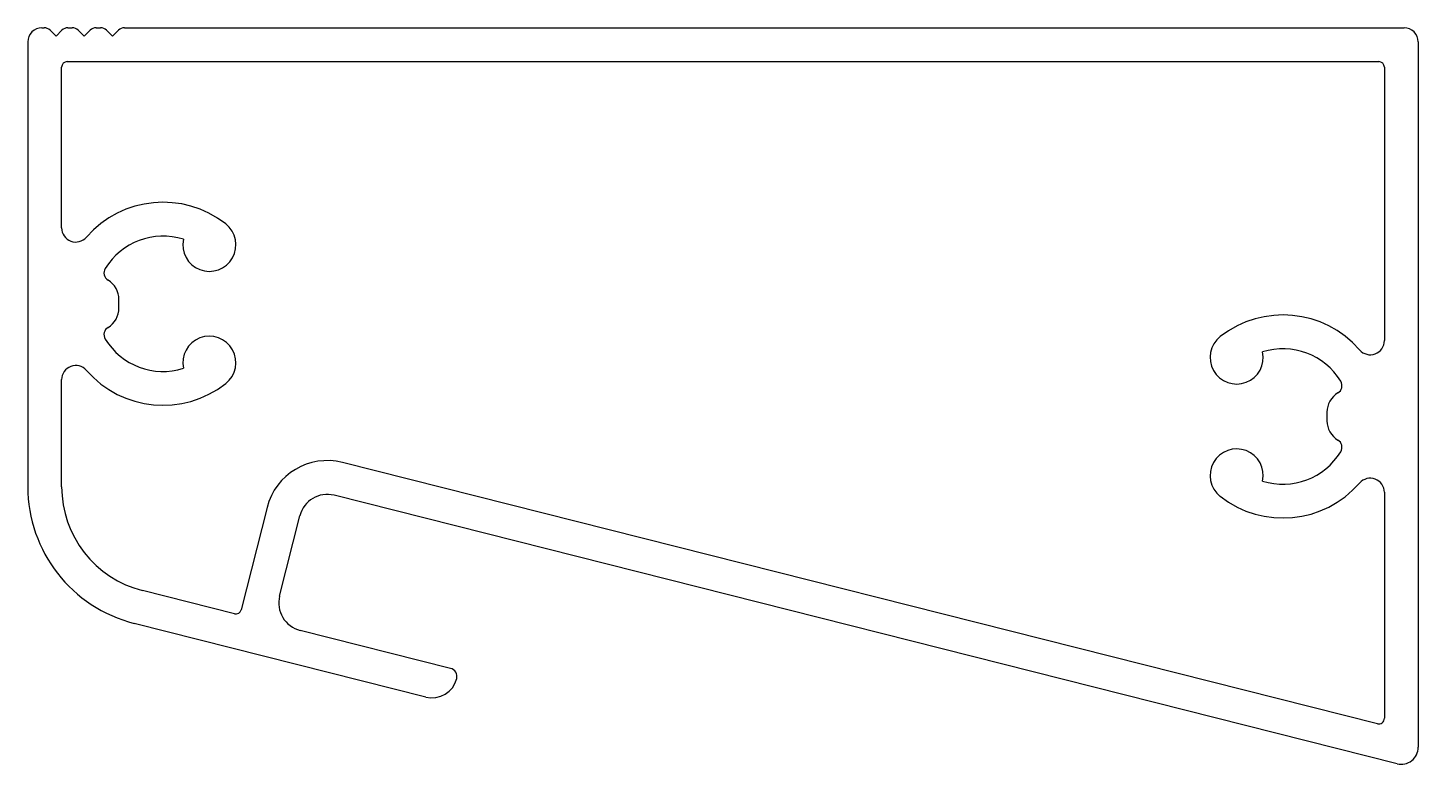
# Model space of a CAD drawing. Extents: x 2128.5 to 2177.8, y 1101.1 to 1127.2.
import ezdxf

# ---------------------------------------------------------------- set-up
doc = ezdxf.new("R2010")
doc.units = 0
doc.layers.get('0').update_dxf_attribs({"linetype": 'CONTINUOUS'})

msp = doc.modelspace()

# ---------------------------------------------------------------- linework, layer by layer
at = {"linetype": 'CONTINUOUS'}
for p, q in [((2128.977, 1127.199), (2129.052, 1127.199)), ((2129.477, 1126.899), (2129.265, 1127.111)), ((2129.477, 1126.899), (2129.689, 1127.111)), ((2129.901, 1127.199), (2130.052, 1127.199)), ((2130.477, 1126.899), (2130.265, 1127.111)), ((2130.477, 1126.899), (2130.689, 1127.111)), ((2130.901, 1127.199), (2131.052, 1127.199)), ((2131.477, 1126.899), (2131.265, 1127.111)), ((2131.477, 1126.899), (2131.689, 1127.111)), ((2131.901, 1127.199), (2177.277, 1127.199)), ((2128.477, 1126.699), (2128.477, 1110.924)), ((2177.777, 1126.699), (2177.777, 1101.682)), ((2129.677, 1120.101), (2129.677, 1125.799)), ((2129.877, 1125.999), (2176.377, 1125.999)), ((2176.577, 1125.799), (2176.577, 1116.103)), ((2131.71, 1117.259), (2131.71, 1117.563)), ((2129.677, 1110.924), (2129.677, 1114.721)), ((2174.543, 1113.565), (2174.543, 1113.262)), ((2176.328, 1102.515), (2139.633, 1111.782)), ((2177.03, 1101.1), (2139.339, 1110.619)), ((2176.577, 1110.724), (2176.577, 1102.709)), ((2136.961, 1110.188), (2136.045, 1106.562)), ((2137.405, 1107.044), (2138.124, 1109.894)), ((2135.802, 1106.417), (2132.546, 1107.239)), ((2142.592, 1103.465), (2132.252, 1106.076)), ((2143.467, 1104.481), (2138.129, 1105.829))]:
    msp.add_line(p, q, dxfattribs=at)
for centre, radius, start, end in [((2128.977, 1126.699), 0.5, 90, 180), ((2129.052, 1126.899), 0.3, 45, 90), ((2129.901, 1126.899), 0.3, 90, 135), ((2130.052, 1126.899), 0.3, 45, 90), ((2130.901, 1126.899), 0.3, 90, 135), ((2131.052, 1126.899), 0.3, 45, 90), ((2131.901, 1126.899), 0.3, 90, 135), ((2177.277, 1126.699), 0.5, 0, 90), ((2129.877, 1125.799), 0.2, 90, 180), ((2176.377, 1125.799), 0.2, 0, 90), ((2133.271, 1117.411), 3.6, 51.8703, 138.9987), ((2130.177, 1120.101), 0.5, 180, 318.9987), ((2134.913, 1119.502), 0.941, 167.8749, 51.8703), ((2133.271, 1117.411), 2.4, 72.5116, 148.6106), ((2131.478, 1118.505), 0.3, 148.6106, 238.9188), ((2130.91, 1117.563), 0.8, 0, 58.9188), ((2130.91, 1117.259), 0.8, 301.0812, 0), ((2172.982, 1113.414), 3.6, 41.0013, 128.1297), ((2131.478, 1116.317), 0.3, 121.0812, 211.3894), ((2133.271, 1117.411), 2.4, 211.3894, 287.4884), ((2134.913, 1115.32), 0.941, 308.1297, 192.1251), ((2171.341, 1115.505), 0.941, 128.1297, 12.1251), ((2172.982, 1113.414), 2.4, 31.3894, 107.4884), ((2176.077, 1116.103), 0.5, 221.0013, 0), ((2130.177, 1114.721), 0.5, 41.0013, 180), ((2133.271, 1117.411), 3.6, 221.0013, 308.1297), ((2175.343, 1113.565), 0.8, 121.0812, 180), ((2174.775, 1114.507), 0.3, 301.0812, 31.3894), ((2175.343, 1113.262), 0.8, 180, 238.9188), ((2171.341, 1111.322), 0.941, 347.8749, 231.8703), ((2174.775, 1112.32), 0.3, 328.6106, 58.9188), ((2139.094, 1109.649), 2.2, 75.8269, 165.8269), ((2172.982, 1113.414), 2.4, 252.5116, 328.6106), ((2176.077, 1110.724), 0.5, 0, 138.9987), ((2133.477, 1110.924), 5, 180, 255.8269), ((2133.477, 1110.924), 3.8, 180, 255.8269), ((2172.982, 1113.414), 3.6, 231.8703, 318.9987), ((2139.094, 1109.649), 1, 75.8269, 165.8269), ((2138.374, 1106.799), 1, 165.8269, 255.8269), ((2135.851, 1106.611), 0.2, 255.8269, 345.8269), ((2143.394, 1104.19), 0.3, 345.8269, 75.8269), ((2142.812, 1104.337), 0.9, 255.8269, 345.8269), ((2176.377, 1102.709), 0.2, 255.8269, 0), ((2177.177, 1101.682), 0.6, 255.8269, 0)]:
    msp.add_arc(centre, radius, start, end, dxfattribs=at)

doc.saveas('drawing.dxf')
